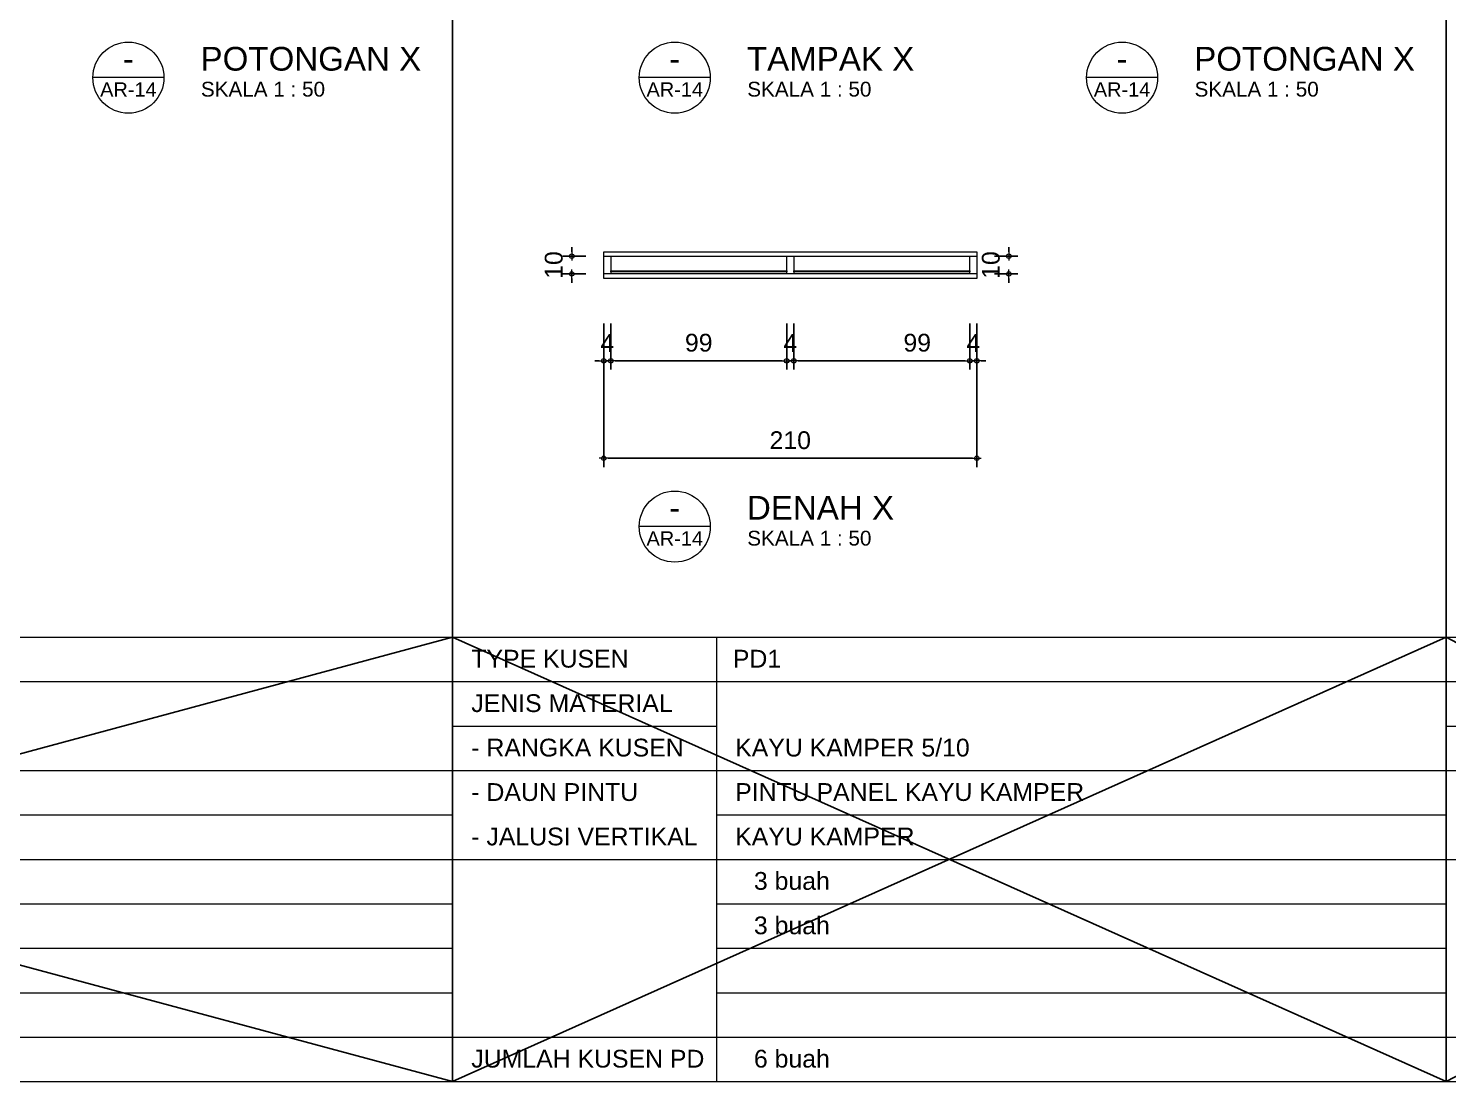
# Model space of a CAD drawing. Header units: inches. Extents: x 249 to 1192, y -18 to 440.
# Drawn here: x 277.4 to 293.37, y 146.92 to 158.77 of the extents above; entities that cross this region are included whole.
import ezdxf
from ezdxf.enums import TextEntityAlignment as Align

# ---------------------------------------------------------------- set-up
doc = ezdxf.new("R2010")
doc.units = ezdxf.units.IN
doc.header["$MEASUREMENT"] = 0
for name, color, linetype, lineweight in [('ars', 11, 'Continuous', 0), ('KUSEN', 16, 'Continuous', 15), ('lan', 7, 'Continuous', 15), ('NOT', 7, 'Continuous', 9), ('TEXS', 7, 'Continuous', 9)]:
    doc.layers.add(name, color=color, linetype=linetype, lineweight=lineweight)
doc.layers.add('KOLOM', color=5, linetype='Continuous')
doc.styles.add('S', font='SIMPLEX', dxfattribs={"width": 1.1})
doc.styles.get("Standard").update_dxf_attribs({"font": 'arial.ttf'})
doc.dimstyles.new('SK-50', dxfattribs={"dimtxt": 0.25, "dimasz": 0.1, "dimexe": 0.1, "dimexo": 0, "dimgap": 0.1, "dimtad": 1, "dimdec": 0, "dimlfac": 50, "dimzin": 12, "dimdsep": 46, "dimtxsty": 'Standard', "dimblk": 'BULAT', "dimcen": 0.1, "dimadec": 0, "dimazin": 3, "dimtfac": 1, "dimtdec": 0, "dimtix": 1, "dimtofl": 0, "dimtmove": 0, "dimatfit": 3, "dimldrblk": 'BULAT', "dimfxl": 0, "dimtolj": 1, "dimtzin": 0, "dimarcsym": 0})

# ---------------------------------------------------------------- blocks, each defined once
blk = doc.blocks.new('Ndtpd')
blk.add_line((0.747, 0), (-0.747, 0))
blk.add_circle((0, 0), 0.747)
at = {"color": 10, "style": 'S', "width": 1.1, "flags": 4}
blk.add_attdef('NO', text='', height=0.5, dxfattribs=at).set_placement((0, 0.148), align=Align.CENTER)
blk.add_attdef('NDTPD', (1.516, 0.148), '', height=0.5, dxfattribs=at)
at = {"color": 5, "style": 'S', "width": 1.1, "flags": 4}
blk.add_attdef('NOLBR', text='', height=0.3, dxfattribs=at).set_placement((0, -0.398), align=Align.CENTER)
blk.add_attdef('SKALA', (1.523, -0.398), '', height=0.3, dxfattribs=at)
blk = doc.blocks.new('BULAT')
for p, q in [((-1, 0), (1, 0)), ((0, -1), (0, 1))]:
    blk.add_line(p, q)
blk.add_circle((0, 0), 0.5)
blk = doc.blocks.new('*D618')
at = {"layer": 'DEFPOINTS', "color": 0}
for p in [(283.951, 155.453), (285.93, 155.453), (283.951, 155.034)]:
    blk.add_point(p, dxfattribs=at)
at = {"layer": 'TEXS', "color": 0, "lineweight": -2}
for p, q in [((283.951, 155.453), (283.951, 154.934)), ((285.93, 155.453), (285.93, 154.934)), ((285.88, 155.034), (284.001, 155.034))]:
    blk.add_line(p, q, dxfattribs=at)
at = {"layer": 'TEXS', "color": 0, "lineweight": -2, "xscale": 0.05, "yscale": 0.05, "zscale": 0.05}
for p, rotation in [((283.951, 155.034), 179.9999999999739), ((285.93, 155.034), 359.999999999974)]:
    blk.add_blockref('BULAT', p, dxfattribs=dict(at, rotation=rotation))
at = {"layer": 'TEXS', "color": 0, "insert": (284.94, 155.236), "char_height": 0.2, "attachment_point": 5}
blk.add_mtext('\\A1;99', dxfattribs=at)
blk = doc.blocks.new('*D619')
at = {"layer": 'DEFPOINTS', "color": 0}
for p in [(285.93, 155.453), (286.01, 155.453), (285.93, 155.034)]:
    blk.add_point(p, dxfattribs=at)
at = {"layer": 'TEXS', "color": 0, "lineweight": -2}
for p, q in [((285.93, 155.453), (285.93, 154.934)), ((286.01, 155.453), (286.01, 154.934)), ((285.88, 155.034), (285.83, 155.034)), ((286.06, 155.034), (286.11, 155.034))]:
    blk.add_line(p, q, dxfattribs=at)
at = {"layer": 'TEXS', "color": 0, "lineweight": -2, "xscale": 0.05, "yscale": 0.05, "zscale": 0.05}
for p, rotation in [((285.93, 155.034), 359.999999999974), ((286.01, 155.034), 179.9999999999739)]:
    blk.add_blockref('BULAT', p, dxfattribs=dict(at, rotation=rotation))
at = {"layer": 'TEXS', "color": 0, "insert": (285.97, 155.234), "char_height": 0.2, "attachment_point": 5}
blk.add_mtext('\\A1;4', dxfattribs=at)
blk = doc.blocks.new('*D620')
at = {"layer": 'DEFPOINTS', "color": 0}
for p in [(286.01, 155.453), (287.99, 155.453), (286.01, 155.034)]:
    blk.add_point(p, dxfattribs=at)
at = {"layer": 'TEXS', "color": 0, "lineweight": -2}
for p, q in [((286.01, 155.453), (286.01, 154.934)), ((287.99, 155.453), (287.99, 154.934)), ((287.94, 155.034), (286.06, 155.034))]:
    blk.add_line(p, q, dxfattribs=at)
at = {"layer": 'TEXS', "color": 0, "lineweight": -2, "xscale": 0.05, "yscale": 0.05, "zscale": 0.05}
for p, rotation in [((286.01, 155.034), 179.9999999999739), ((287.99, 155.034), 359.999999999974)]:
    blk.add_blockref('BULAT', p, dxfattribs=dict(at, rotation=rotation))
at = {"layer": 'TEXS', "color": 0, "insert": (287.399, 155.236), "char_height": 0.2, "attachment_point": 5}
blk.add_mtext('\\A1;99', dxfattribs=at)
blk = doc.blocks.new('*D621')
at = {"layer": 'DEFPOINTS', "color": 0}
for p in [(283.511, 156.211), (283.671, 156.211), (283.671, 156.011)]:
    blk.add_point(p, dxfattribs=at)
at = {"layer": 'TEXS', "color": 0, "lineweight": -2}
for p, q in [((283.511, 156.261), (283.511, 156.311)), ((283.671, 156.211), (283.411, 156.211)), ((283.671, 156.011), (283.411, 156.011)), ((283.511, 155.961), (283.511, 155.911))]:
    blk.add_line(p, q, dxfattribs=at)
at = {"layer": 'TEXS', "color": 0, "lineweight": -2, "xscale": 0.05, "yscale": 0.05, "zscale": 0.05}
for p, rotation in [((283.511, 156.211), 270), ((283.511, 156.011), 90)]:
    blk.add_blockref('BULAT', p, dxfattribs=dict(at, rotation=rotation))
at = {"layer": 'TEXS', "color": 0, "insert": (283.309, 156.111), "char_height": 0.2, "attachment_point": 5, "rotation": 90}
blk.add_mtext('\\A1;10', dxfattribs=at)
blk = doc.blocks.new('*D622')
at = {"layer": 'DEFPOINTS', "color": 0}
for p in [(283.871, 154.934), (288.07, 154.934), (288.07, 153.937)]:
    blk.add_point(p, dxfattribs=at)
at = {"layer": 'TEXS', "color": 0, "lineweight": -2}
for p, q in [((283.871, 154.934), (283.871, 153.837)), ((288.07, 154.934), (288.07, 153.837)), ((283.921, 153.937), (288.02, 153.937))]:
    blk.add_line(p, q, dxfattribs=at)
at = {"layer": 'TEXS', "color": 0, "lineweight": -2, "xscale": 0.05, "yscale": 0.05, "zscale": 0.05, "rotation": 180}
blk.add_blockref('BULAT', (283.871, 153.937), dxfattribs=at)
at = {"layer": 'TEXS', "color": 0, "lineweight": -2, "xscale": 0.05, "yscale": 0.05, "zscale": 0.05}
blk.add_blockref('BULAT', (288.07, 153.937), dxfattribs=at)
at = {"layer": 'TEXS', "color": 0, "insert": (285.97, 154.139), "char_height": 0.2, "attachment_point": 5}
blk.add_mtext('\\A1;210', dxfattribs=at)
blk = doc.blocks.new('*D623')
at = {"layer": 'DEFPOINTS', "color": 0}
for p in [(288.27, 156.211), (288.43, 156.211), (288.27, 156.011)]:
    blk.add_point(p, dxfattribs=at)
at = {"layer": 'TEXS', "color": 0, "lineweight": -2}
for p, q in [((288.43, 156.261), (288.43, 156.311)), ((288.27, 156.211), (288.53, 156.211)), ((288.27, 156.011), (288.53, 156.011)), ((288.43, 155.961), (288.43, 155.911))]:
    blk.add_line(p, q, dxfattribs=at)
at = {"layer": 'TEXS', "color": 0, "lineweight": -2, "xscale": 0.05, "yscale": 0.05, "zscale": 0.05}
for p, rotation in [((288.43, 156.211), 270), ((288.43, 156.011), 90)]:
    blk.add_blockref('BULAT', p, dxfattribs=dict(at, rotation=rotation))
at = {"layer": 'TEXS', "color": 0, "insert": (288.228, 156.111), "char_height": 0.2, "attachment_point": 5, "rotation": 90}
blk.add_mtext('\\A1;10', dxfattribs=at)
blk = doc.blocks.new('*D624')
at = {"layer": 'DEFPOINTS', "color": 0}
for p in [(287.99, 155.453), (288.07, 155.453), (287.99, 155.034)]:
    blk.add_point(p, dxfattribs=at)
at = {"layer": 'TEXS', "color": 0, "lineweight": -2}
for p, q in [((287.99, 155.453), (287.99, 154.934)), ((288.07, 155.453), (288.07, 154.934)), ((287.94, 155.034), (287.89, 155.034)), ((288.12, 155.034), (288.17, 155.034))]:
    blk.add_line(p, q, dxfattribs=at)
at = {"layer": 'TEXS', "color": 0, "lineweight": -2, "xscale": 0.05, "yscale": 0.05, "zscale": 0.05}
for p, rotation in [((287.99, 155.034), 359.999999999974), ((288.07, 155.034), 179.9999999999739)]:
    blk.add_blockref('BULAT', p, dxfattribs=dict(at, rotation=rotation))
at = {"layer": 'TEXS', "color": 0, "insert": (288.03, 155.234), "char_height": 0.2, "attachment_point": 5}
blk.add_mtext('\\A1;4', dxfattribs=at)
blk = doc.blocks.new('*D625')
at = {"layer": 'DEFPOINTS', "color": 0}
for p in [(283.871, 155.453), (283.951, 155.453), (283.871, 155.034)]:
    blk.add_point(p, dxfattribs=at)
at = {"layer": 'TEXS', "color": 0, "lineweight": -2}
for p, q in [((283.871, 155.453), (283.871, 154.934)), ((283.951, 155.453), (283.951, 154.934)), ((283.821, 155.034), (283.771, 155.034)), ((284.001, 155.034), (284.051, 155.034))]:
    blk.add_line(p, q, dxfattribs=at)
at = {"layer": 'TEXS', "color": 0, "lineweight": -2, "xscale": 0.05, "yscale": 0.05, "zscale": 0.05}
for p, rotation in [((283.871, 155.034), 359.999999999974), ((283.951, 155.034), 179.9999999999739)]:
    blk.add_blockref('BULAT', p, dxfattribs=dict(at, rotation=rotation))
at = {"layer": 'TEXS', "color": 0, "insert": (283.911, 155.234), "char_height": 0.2, "attachment_point": 5}
blk.add_mtext('\\A1;4', dxfattribs=at)

msp = doc.modelspace()

# ---------------------------------------------------------------- linework, layer by layer
at = {"layer": 'ars'}
for points in [[(285.9304, 156.0363), (283.9506, 156.0363), (283.9506, 156.0463), (285.9304, 156.0463)], [(287.9901, 156.0363), (286.0104, 156.0363), (286.0104, 156.0463), (287.9901, 156.0463)]]:
    msp.add_lwpolyline(points, close=True, dxfattribs=at)
at = {"layer": 'KOLOM', "color": 0}
for p, q in [((263.6083, 151.9242), (282.1693, 146.9242)), ((282.1693, 151.9242), (263.6083, 146.9242)), ((282.1693, 151.9242), (293.3529, 146.9242)), ((293.3529, 151.9242), (282.1693, 146.9242)), ((293.3529, 151.9242), (302.8003, 146.9242)), ((302.8003, 151.9242), (293.3529, 146.9242))]:
    msp.add_line(p, q, dxfattribs=at)
at = {"layer": 'KUSEN'}
for points in [[(283.8706, 156.2112), (288.0701, 156.2112), (288.0701, 156.0112), (283.8706, 156.0112)], [(283.8706, 156.2112), (283.9506, 156.2112), (283.9506, 156.0112), (283.8706, 156.0112)], [(285.9304, 156.2112), (286.0104, 156.2112), (286.0104, 156.0112), (285.9304, 156.0112)], [(287.9901, 156.2112), (288.0701, 156.2112), (288.0701, 156.0112), (287.9901, 156.0112)]]:
    msp.add_lwpolyline(points, close=True, dxfattribs=at)
at = {"layer": 'lan', "ltscale": 0.1}
msp.add_lwpolyline([(283.8706, 156.2612), (288.0701, 156.2612), (288.0701, 155.9612), (283.8706, 155.9612)], close=True, dxfattribs=at)
at = {"layer": 'TEXS'}
for p, q in [((263.6083, 151.9242), (282.1693, 151.9242)), ((282.1693, 151.9242), (293.3529, 151.9242)), ((285.1391, 151.9242), (285.1391, 146.9242)), ((293.3529, 151.9242), (302.8003, 151.9242)), ((263.6083, 151.4242), (282.1693, 151.4242)), ((282.1693, 151.4242), (293.3529, 151.4242)), ((293.3529, 151.4242), (302.8003, 151.4242)), ((282.1693, 150.9242), (285.1391, 150.9242)), ((293.3529, 150.9242), (296.3226, 150.9242)), ((266.578, 150.4242), (282.1693, 150.4242)), ((282.1693, 150.4242), (285.1391, 150.4242)), ((285.1391, 150.4242), (293.3529, 150.4242)), ((293.3529, 150.4242), (296.3226, 150.4242)), ((266.578, 149.9242), (282.1693, 149.9242)), ((285.1391, 149.9242), (293.3529, 149.9242)), ((263.6083, 149.4242), (282.1693, 149.4242)), ((282.1693, 149.4242), (293.3529, 149.4242)), ((293.3529, 149.4242), (302.8003, 149.4242)), ((266.578, 148.9242), (282.1693, 148.9242)), ((266.578, 148.9242), (282.1693, 148.9242)), ((285.1391, 148.9242), (293.3529, 148.9242)), ((285.1391, 148.9242), (293.3529, 148.9242)), ((266.578, 148.4242), (282.1693, 148.4242)), ((285.1391, 148.4242), (293.3529, 148.4242)), ((266.578, 147.9242), (282.1693, 147.9242)), ((285.1391, 147.9242), (293.3529, 147.9242)), ((263.6083, 147.4242), (282.1693, 147.4242)), ((282.1693, 147.4242), (293.3529, 147.4242)), ((293.3529, 147.4242), (302.8003, 147.4242))]:
    msp.add_line(p, q, dxfattribs=at)
for points in [[(263.6083, 146.9242), (282.1693, 146.9242), (282.1693, 166.9609), (263.6083, 166.9609)], [(282.1693, 146.9242), (293.3529, 146.9242), (293.3529, 166.9609), (282.1693, 166.9609)], [(293.3529, 146.9242), (302.8003, 146.9242), (302.8003, 166.9609), (293.3529, 166.9609)]]:
    msp.add_lwpolyline(points, close=True, dxfattribs=at)

# ---------------------------------------------------------------- block references
at = {"layer": 'NOT', "lineweight": 0}
ref = msp.add_blockref('Ndtpd', (278.521, 158.2193), dxfattribs=dict(at, xscale=0.5354752342703932, yscale=0.5354752342703932, zscale=0.5354752342703932))
ref.add_attrib('NO', '-', dxfattribs={"layer": '0', "height": 0.2667, "flags": 4}).set_placement((278.5208, 158.2983), align=Align.CENTER)
ref.add_attrib('NDTPD', 'POTONGAN X', (279.3328, 158.2983), dxfattribs={"layer": '0', "height": 0.26667, "flags": 4})
ref.add_attrib('NOLBR', 'AR-14', dxfattribs={"layer": '0', "height": 0.16064, "flags": 4}).set_placement((278.5208, 158.006), align=Align.CENTER)
ref.add_attrib('SKALA', 'SKALA 1 : 50', (279.3367, 158.006), dxfattribs={"layer": '0', "height": 0.166667, "flags": 4})
ref = msp.add_blockref('Ndtpd', (284.6704, 158.2193), dxfattribs=dict(at, xscale=0.5354752342703932, yscale=0.5354752342703932, zscale=0.5354752342703932))
ref.add_attrib('NO', '-', dxfattribs={"layer": '0', "height": 0.2667, "flags": 4}).set_placement((284.6701, 158.2983), align=Align.CENTER)
ref.add_attrib('NDTPD', 'TAMPAK X', (285.4822, 158.2983), dxfattribs={"layer": '0', "height": 0.26667, "flags": 4})
ref.add_attrib('NOLBR', 'AR-14', dxfattribs={"layer": '0', "height": 0.16064, "flags": 4}).set_placement((284.6701, 158.006), align=Align.CENTER)
ref.add_attrib('SKALA', 'SKALA 1 : 50', (285.486, 158.006), dxfattribs={"layer": '0', "height": 0.166667, "flags": 4})
ref = msp.add_blockref('Ndtpd', (289.7045, 158.2193), dxfattribs=dict(at, xscale=0.5354752342703932, yscale=0.5354752342703932, zscale=0.5354752342703932))
ref.add_attrib('NO', '-', dxfattribs={"layer": '0', "height": 0.2667, "flags": 4}).set_placement((289.7043, 158.2983), align=Align.CENTER)
ref.add_attrib('NDTPD', 'POTONGAN X', (290.5163, 158.2983), dxfattribs={"layer": '0', "height": 0.26667, "flags": 4})
ref.add_attrib('NOLBR', 'AR-14', dxfattribs={"layer": '0', "height": 0.16064, "flags": 4}).set_placement((289.7043, 158.006), align=Align.CENTER)
ref.add_attrib('SKALA', 'SKALA 1 : 50', (290.5202, 158.006), dxfattribs={"layer": '0', "height": 0.166667, "flags": 4})
ref = msp.add_blockref('Ndtpd', (284.6704, 153.1682), dxfattribs=dict(at, xscale=0.5354752342703932, yscale=0.5354752342703932, zscale=0.5354752342703932))
ref.add_attrib('NO', '-', dxfattribs={"layer": '0', "height": 0.2667, "flags": 4}).set_placement((284.6701, 153.2472), align=Align.CENTER)
ref.add_attrib('NDTPD', 'DENAH X', (285.4822, 153.2472), dxfattribs={"layer": '0', "height": 0.26667, "flags": 4})
ref.add_attrib('NOLBR', 'AR-14', dxfattribs={"layer": '0', "height": 0.16064, "flags": 4}).set_placement((284.6701, 152.9548), align=Align.CENTER)
ref.add_attrib('SKALA', 'SKALA 1 : 50', (285.486, 152.9548), dxfattribs={"layer": '0', "height": 0.166667, "flags": 4})

# ---------------------------------------------------------------- texts
at = {"layer": 'lan', "color": 4, "char_height": 0.2, "attachment_point": 1}
for s, insert in [('TYPE KUSEN', (282.3802, 151.7819)), ('PD1', (285.3242, 151.7819)), ('JENIS MATERIAL', (282.3802, 151.2819)), ('{\\fArial|b0|i0|c238|p34;- RANGKA }KUSEN', (282.3802, 150.7819)), ('\\A1;KAYU KAMPER 5/10', (285.35, 150.7819)), ('{\\fArial|b0|i0|c238|p34;- }DAUN PINTU', (282.3802, 150.2819)), ('\\A1;PINTU PANEL {\\fArial|b0|i0|c238|p34;KAYU KAMPER}', (285.35, 150.2819)), ('- JALUSI VERTIKAL', (282.3802, 149.7819)), ('\\A1;{\\fArial|b0|i0|c238|p34;KAYU KAMPER }', (285.35, 149.7819)), ('\\A1;3 buah', (285.5609, 149.2819)), ('\\A1;3 buah', (285.5609, 148.7819)), ('{\\fArial|b0|i0|c238|p34;JUMLAH KUSEN }PD', (282.3802, 147.2819)), ('\\A1;6 buah', (285.5609, 147.2819))]:
    msp.add_mtext(s, dxfattribs=dict(at, insert=insert))

# ---------------------------------------------------------------- dimensions: what is measured, and where the dimension line sits
at = {"layer": 'TEXS'}
for base, p1, p2, angle, picture, middle in [((283.5108, 156.2112), (283.6706, 156.0112), (283.6706, 156.2112), 90, '*D621', (283.5108, 156.1112)), ((288.4299, 156.2112), (288.2701, 156.0112), (288.2701, 156.2112), 90, '*D623', (288.4299, 156.1112)), ((283.8706, 155.0338), (283.9506, 155.4533), (283.8706, 155.4533), 180, '*D625', (283.9106, 155.0338)), ((283.9506, 155.0338), (285.9304, 155.4533), (283.9506, 155.4533), 180, '*D618', (284.9405, 155.0338)), ((285.9304, 155.0338), (286.0104, 155.4533), (285.9304, 155.4533), 180, '*D619', (285.9704, 155.0338)), ((286.0104, 155.0338), (287.9901, 155.4533), (286.0104, 155.4533), 180, '*D620', (287.3991, 155.0338)), ((287.9901, 155.0338), (288.0701, 155.4533), (287.9901, 155.4533), 180, '*D624', (288.0301, 155.0338))]:
    dim = msp.add_linear_dim(base=base, p1=p1, p2=p2, angle=angle, dimstyle='SK-50', override={"dimtxt": 0.2, "dimasz": 0.05}, dxfattribs=at)
    dim.commit()
    dim.dimension.update_dxf_attribs({"geometry": picture, "text_midpoint": middle, "dimtype": 160})
dim = msp.add_linear_dim(base=(288.0701, 153.9369), p1=(283.8706, 154.9338), p2=(288.0701, 154.9338), dimstyle='SK-50', override={"dimtxt": 0.2, "dimasz": 0.05}, dxfattribs=at)
dim.commit()
dim.dimension.update_dxf_attribs({"geometry": '*D622', "text_midpoint": (285.9704, 153.9369), "dimtype": 160})

doc.saveas('drawing.dxf')
